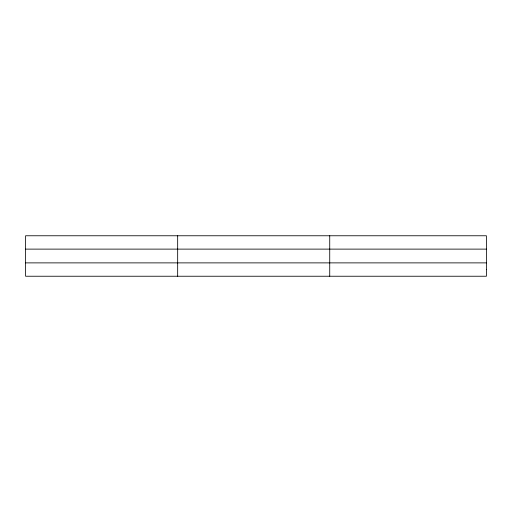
<?xml version="1.0" encoding="UTF-8"?>
<svg xmlns="http://www.w3.org/2000/svg" width="512" height="512" viewBox="0 0 512 512"><rect width="100%" height="100%" fill="white"/><g stroke="black" fill="none" stroke-linecap="round" stroke-linejoin="round"><path stroke-width="0.77" d="M177.664 276.237L177.664 235.763M329.728 276.237L329.728 235.763M25.6 249.12L486.4 249.12M25.6 262.88L486.4 262.88M486.4 269.562L486.4 276.237L25.6 276.237L25.6 235.763L486.4 235.763L486.4 269.562"/></g></svg>
